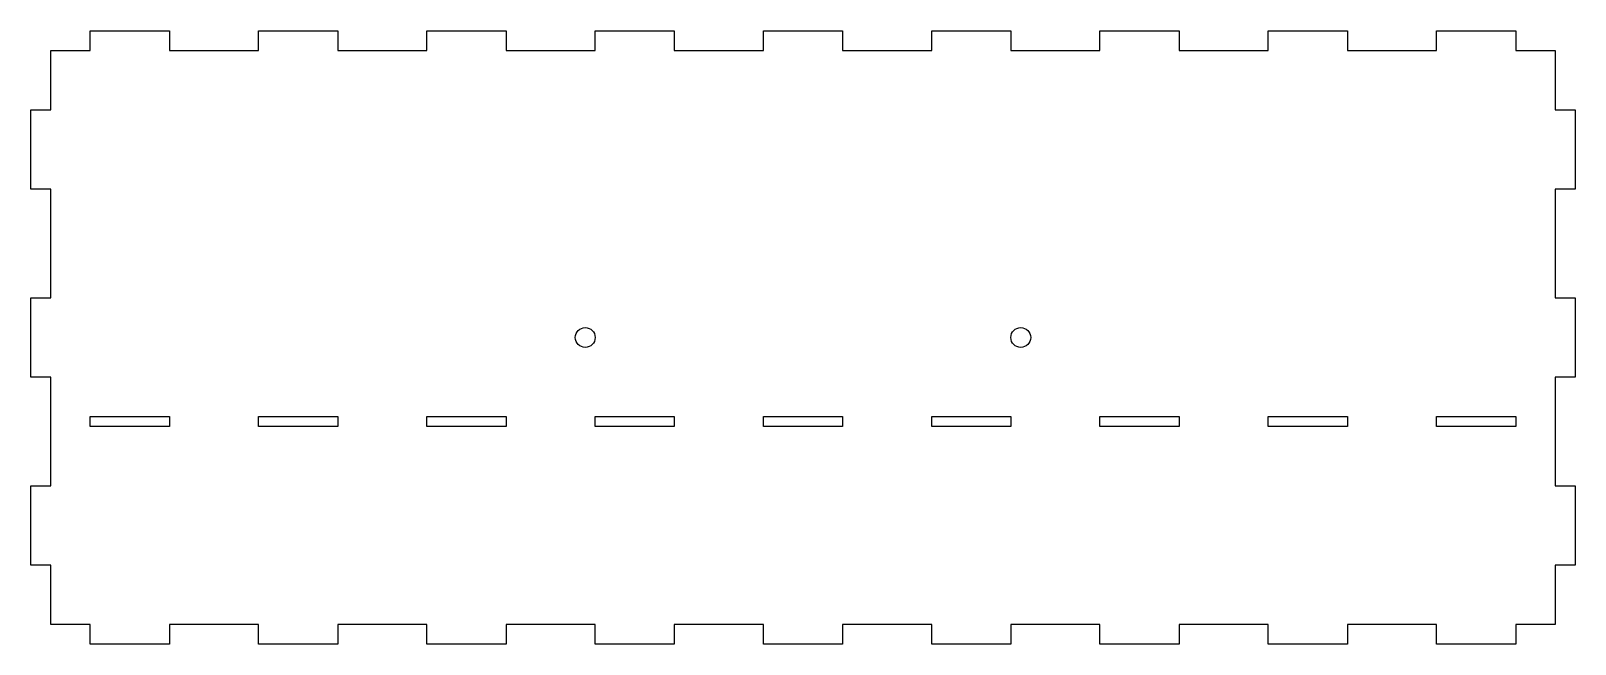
# Model space of a CAD drawing. Header units: millimetres. Extents: x -195 to 195, y -78 to 78.
import ezdxf

# ---------------------------------------------------------------- set-up
doc = ezdxf.new("R2010")
doc.units = ezdxf.units.MM

msp = doc.modelspace()

# ---------------------------------------------------------------- linework, layer by layer
at = {"color": 7, "linetype": 'Continuous', "lineweight": 25}
for p, q in [((-180, 72.5), (-180, 77.5)), ((-180, 77.5), (-160, 77.5)), ((-160, 77.5), (-160, 72.5)), ((-137.5, 72.5), (-137.5, 77.5)), ((-137.5, 77.5), (-117.5, 77.5)), ((-117.5, 77.5), (-117.5, 72.5)), ((-95, 72.5), (-95, 77.5)), ((-95, 77.5), (-75, 77.5)), ((-75, 77.5), (-75, 72.5)), ((-52.5, 72.5), (-52.5, 77.5)), ((-52.5, 77.5), (-32.5, 77.5)), ((-32.5, 77.5), (-32.5, 72.5)), ((-10, 72.5), (-10, 77.5)), ((-10, 77.5), (10, 77.5)), ((10, 77.5), (10, 72.5)), ((32.5, 72.5), (32.5, 77.5)), ((32.5, 77.5), (52.5, 77.5)), ((52.5, 77.5), (52.5, 72.5)), ((75, 72.5), (75, 77.5)), ((75, 77.5), (95, 77.5)), ((95, 77.5), (95, 72.5)), ((117.5, 72.5), (117.5, 77.5)), ((117.5, 77.5), (137.5, 77.5)), ((137.5, 77.5), (137.5, 72.5)), ((160, 72.5), (160, 77.5)), ((160, 77.5), (180, 77.5)), ((180, 77.5), (180, 72.5)), ((-190, 57.5), (-190, 72.5)), ((-190, 72.5), (-180, 72.5)), ((-160, 72.5), (-137.5, 72.5)), ((-117.5, 72.5), (-95, 72.5)), ((-75, 72.5), (-52.5, 72.5)), ((-32.5, 72.5), (-10, 72.5)), ((10, 72.5), (32.5, 72.5)), ((52.5, 72.5), (75, 72.5)), ((95, 72.5), (117.5, 72.5)), ((137.5, 72.5), (160, 72.5)), ((180, 72.5), (190, 72.5)), ((190, 72.5), (190, 57.5)), ((-195, 37.5), (-195, 57.5)), ((-195, 57.5), (-190, 57.5)), ((190, 57.5), (195, 57.5)), ((195, 57.5), (195, 37.5)), ((-190, 37.5), (-195, 37.5)), ((-190, 10), (-190, 37.5)), ((195, 37.5), (190, 37.5)), ((190, 37.5), (190, 10)), ((-195, -10), (-195, 10)), ((-195, 10), (-190, 10)), ((190, 10), (195, 10)), ((195, 10), (195, -10)), ((-190, -10), (-195, -10)), ((-190, -37.5), (-190, -10)), ((195, -10), (190, -10)), ((190, -10), (190, -37.5)), ((-180, -20), (-160, -20)), ((-180, -22.5), (-180, -20)), ((-160, -22.5), (-180, -22.5)), ((-160, -20), (-160, -22.5)), ((-137.5, -20), (-117.5, -20)), ((-137.5, -22.5), (-137.5, -20)), ((-117.5, -22.5), (-137.5, -22.5)), ((-117.5, -20), (-117.5, -22.5)), ((-95, -20), (-75, -20)), ((-95, -22.5), (-95, -20)), ((-75, -22.5), (-95, -22.5)), ((-75, -20), (-75, -22.5)), ((-52.5, -20), (-32.5, -20)), ((-52.5, -22.5), (-52.5, -20)), ((-32.5, -22.5), (-52.5, -22.5)), ((-32.5, -20), (-32.5, -22.5)), ((-10, -20), (10, -20)), ((-10, -22.5), (-10, -20)), ((10, -22.5), (-10, -22.5)), ((10, -20), (10, -22.5)), ((32.5, -20), (52.5, -20)), ((32.5, -22.5), (32.5, -20)), ((52.5, -22.5), (32.5, -22.5)), ((52.5, -20), (52.5, -22.5)), ((75, -20), (95, -20)), ((75, -22.5), (75, -20)), ((95, -22.5), (75, -22.5)), ((95, -20), (95, -22.5)), ((117.5, -20), (137.5, -20)), ((117.5, -22.5), (117.5, -20)), ((137.5, -22.5), (117.5, -22.5)), ((137.5, -20), (137.5, -22.5)), ((160, -22.5), (160, -20)), ((160, -20), (180, -20)), ((180, -22.5), (160, -22.5)), ((180, -20), (180, -22.5)), ((-195, -57.5), (-195, -37.5)), ((-195, -37.5), (-190, -37.5)), ((190, -37.5), (195, -37.5)), ((195, -37.5), (195, -57.5)), ((-190, -57.5), (-195, -57.5)), ((-190, -72.5), (-190, -57.5)), ((195, -57.5), (190, -57.5)), ((190, -57.5), (190, -72.5)), ((-180, -72.5), (-190, -72.5)), ((-180, -77.5), (-180, -72.5)), ((-137.5, -72.5), (-160, -72.5)), ((-160, -72.5), (-160, -77.5)), ((-137.5, -77.5), (-137.5, -72.5)), ((-95, -72.5), (-117.5, -72.5)), ((-117.5, -72.5), (-117.5, -77.5)), ((-95, -77.5), (-95, -72.5)), ((-52.5, -72.5), (-75, -72.5)), ((-75, -72.5), (-75, -77.5)), ((-52.5, -77.5), (-52.5, -72.5)), ((-10, -72.5), (-32.5, -72.5)), ((-32.5, -72.5), (-32.5, -77.5)), ((-10, -77.5), (-10, -72.5)), ((32.5, -72.5), (10, -72.5)), ((10, -72.5), (10, -77.5)), ((32.5, -77.5), (32.5, -72.5)), ((75, -72.5), (52.5, -72.5)), ((52.5, -72.5), (52.5, -77.5)), ((75, -77.5), (75, -72.5)), ((117.5, -72.5), (95, -72.5)), ((95, -72.5), (95, -77.5)), ((117.5, -77.5), (117.5, -72.5)), ((160, -72.5), (137.5, -72.5)), ((137.5, -72.5), (137.5, -77.5)), ((160, -77.5), (160, -72.5)), ((180, -72.5), (180, -77.5)), ((190, -72.5), (180, -72.5)), ((-160, -77.5), (-180, -77.5)), ((-117.5, -77.5), (-137.5, -77.5)), ((-75, -77.5), (-95, -77.5)), ((-32.5, -77.5), (-52.5, -77.5)), ((10, -77.5), (-10, -77.5)), ((52.5, -77.5), (32.5, -77.5)), ((95, -77.5), (75, -77.5)), ((137.5, -77.5), (117.5, -77.5)), ((180, -77.5), (160, -77.5))]:
    msp.add_line(p, q, dxfattribs=at)
for centre in [(-55, 0), (55, 0)]:
    msp.add_circle(centre, 2.5, dxfattribs=at)

doc.saveas('drawing.dxf')
